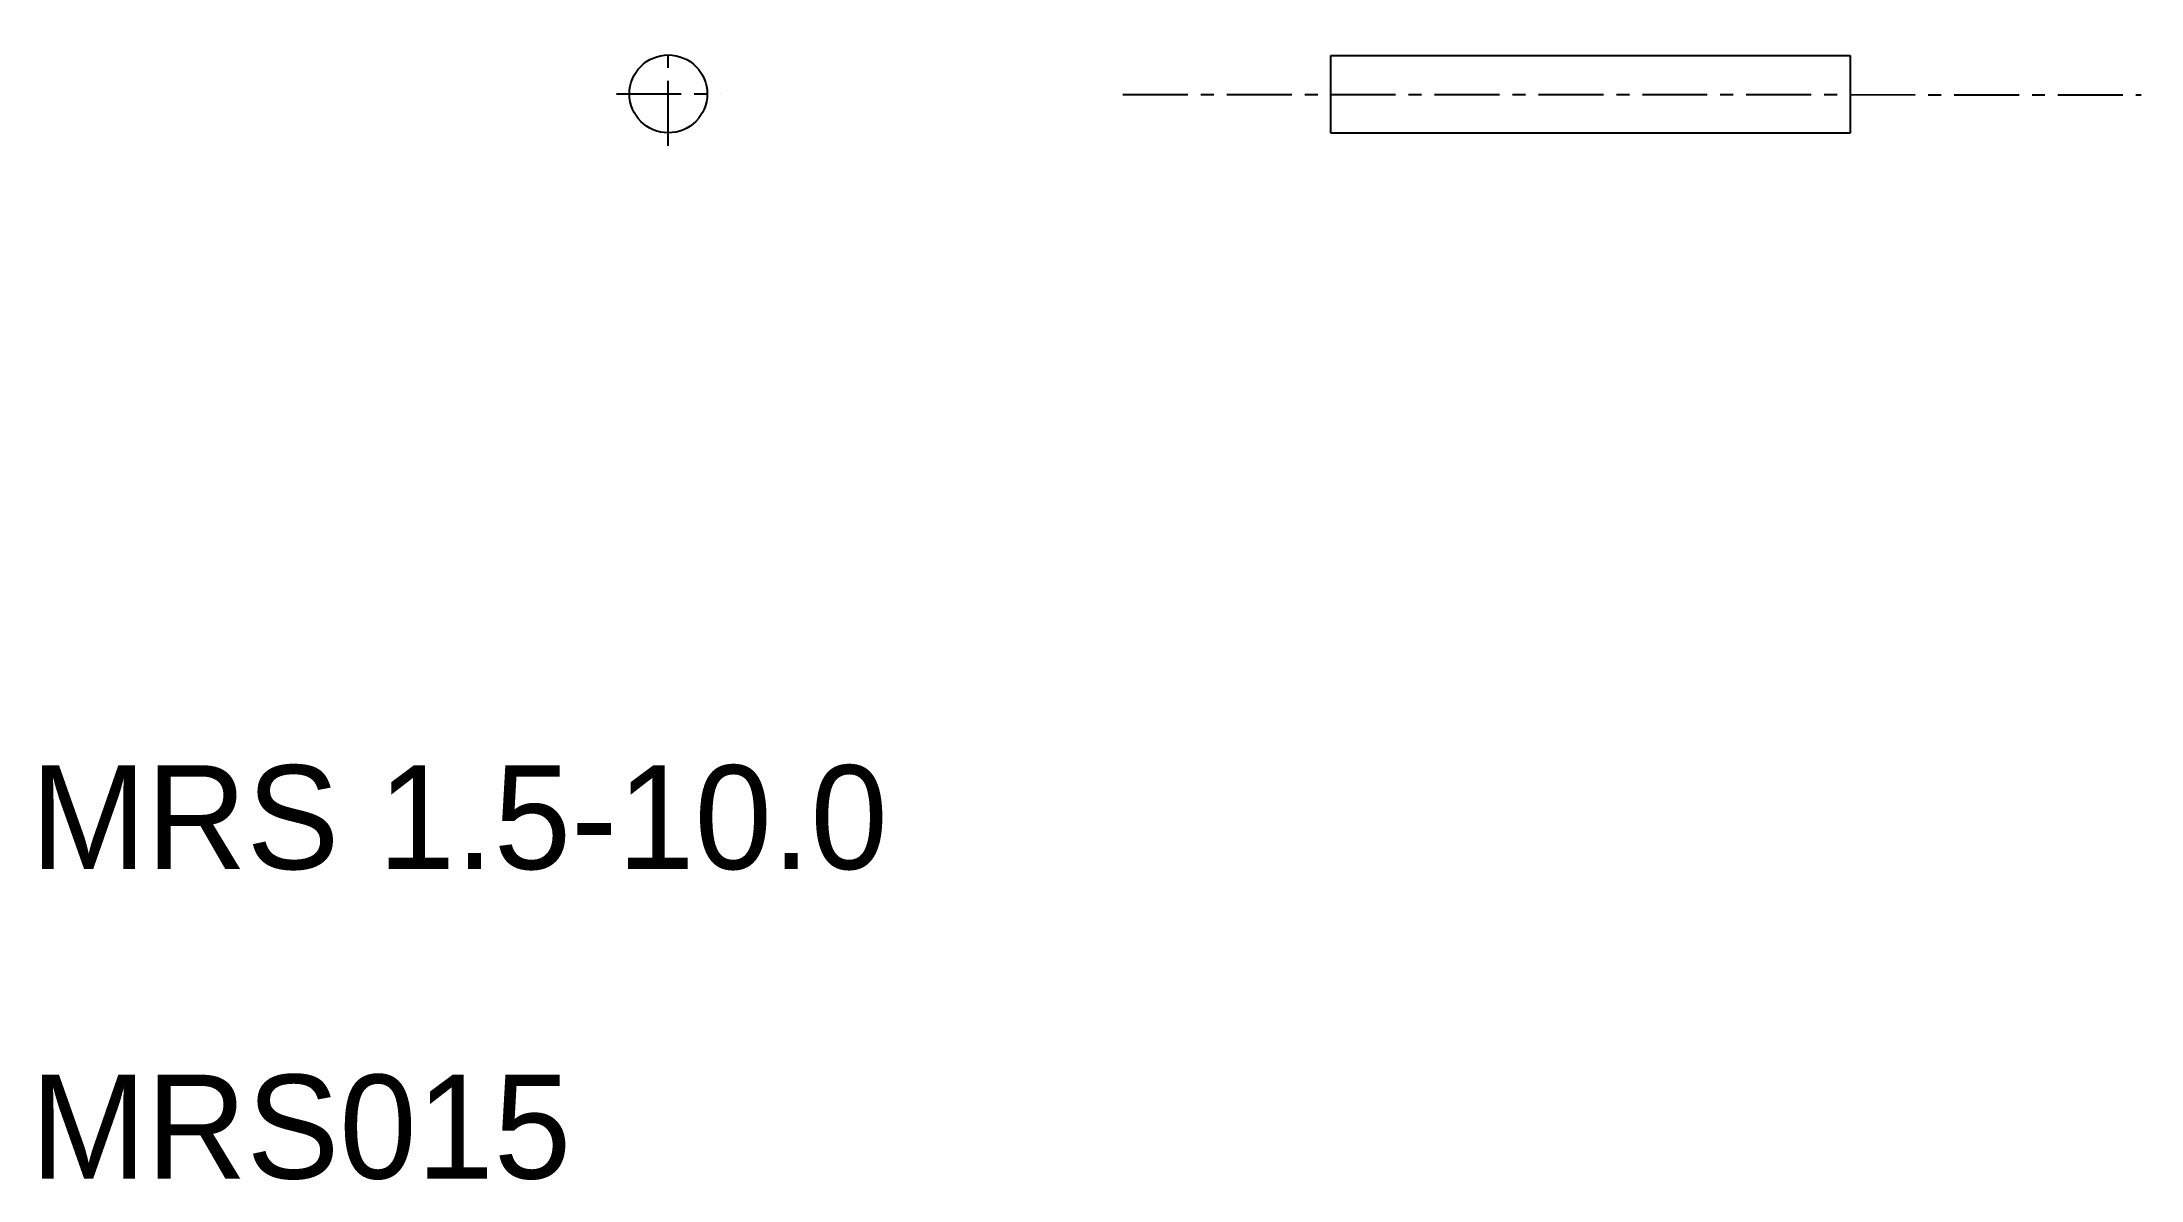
# Model space of a CAD drawing. Extents: x 10.2 to 50.6, y 10 to 31.9.
import ezdxf

# ---------------------------------------------------------------- set-up
doc = ezdxf.new("R2010")
doc.units = 0
doc.linetypes.add('CENTER', pattern=[2, 1.25, -0.25, 0.25, -0.25])
doc.layers.get('0').update_dxf_attribs({"linetype": 'CONTINUOUS'})
doc.layers.add('CENTER', color=1, linetype='CENTER')

msp = doc.modelspace()

# ---------------------------------------------------------------- linework, layer by layer
at = {"color": 7, "linetype": 'CONTINUOUS'}
for p, q in [((35.026, 31.635), (45.026, 31.635)), ((35.026, 30.135), (35.026, 31.635)), ((37.526, 31.635), (37.526, 31.635)), ((40.026, 31.635), (40.026, 31.635)), ((45.026, 31.635), (45.026, 30.135)), ((45.026, 30.135), (35.026, 30.135))]:
    msp.add_line(p, q, dxfattribs=at)
msp.add_circle((22.276, 30.893), 0.75, dxfattribs=at)
at = {"layer": 'CENTER', "color": 1, "linetype": 'CENTER'}
for p, q in [((22.276, 29.893), (22.276, 31.893)), ((21.276, 30.894), (23.276, 30.893)), ((31.026, 30.883), (50.625, 30.876))]:
    msp.add_line(p, q, dxfattribs=at)

# ---------------------------------------------------------------- texts
at = {"color": 7, "linetype": 'CONTINUOUS'}
for s, p in [('MRS 1.5-10.0', (10, 15.961)), ('MRS015', (10, 10))]:
    msp.add_text(s, height=2, dxfattribs=at).set_placement(p)

doc.saveas('drawing.dxf')
